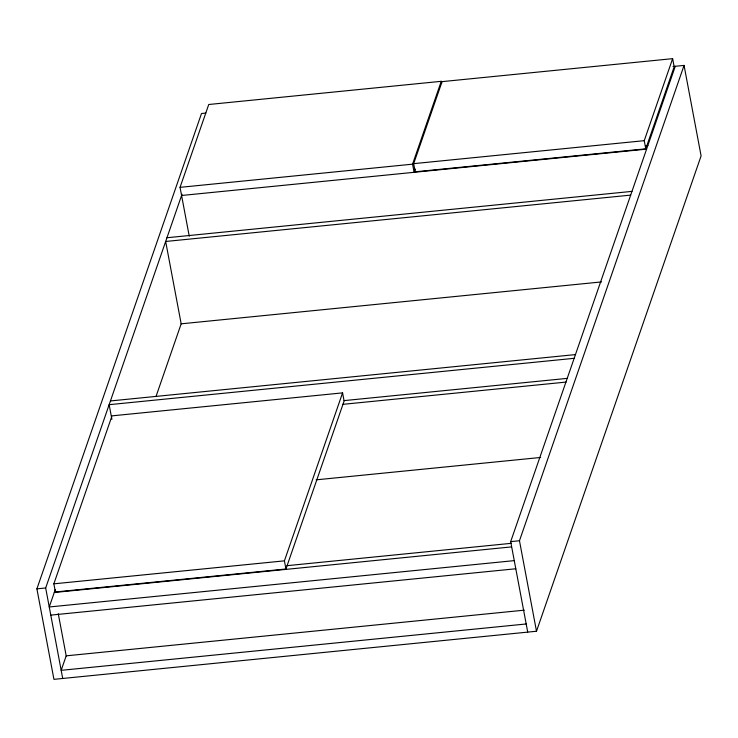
<?xml version="1.0" encoding="UTF-8"?>
<svg xmlns="http://www.w3.org/2000/svg" width="738" height="738" viewBox="0 0 738 738"><rect width="100%" height="100%" fill="white"/><g stroke="black" fill="none" stroke-linecap="round" stroke-linejoin="round"><path stroke-width="1.11" d="M673.001 66.512L684.061 65.414L701.1 155.903L536.498 631.239L53.939 679.347L36.9 588.85L201.502 113.514L205.884 113.08M189.251 236.215L180.054 187.341L208.743 104.501L441.25 81.318L441.628 83.357M62.712 678.471L45.673 587.974L182.028 194.223M53.856 583.832L112.019 415.854L342.58 392.874L344.111 401.011L285.947 568.989L55.387 591.968L53.856 583.832L284.416 560.843L342.58 392.874M55.239 589.69L49.252 606.977L514.266 560.622M155.967 396.601L181.244 323.604M415.208 169.085L414.092 172.314L412.56 164.168L441.25 81.318M413.677 163.651L442.08 81.632L672.641 58.653L674.172 66.798L645.768 148.818L415.208 171.797L413.677 163.651L644.237 140.672L672.641 58.653M527.725 632.115L510.687 541.618L675.288 66.282M536.498 631.239L519.469 540.742L684.061 65.414M180.054 187.341L412.56 164.168M645.602 145.635L647.89 145.404M181.585 195.487L646.599 149.131M166.954 237.737L631.968 191.382M630.676 195.109L165.663 241.474L181.17 323.825L601.516 281.916M110.442 400.946L575.455 354.591M574.164 358.317L109.15 404.682L111.908 419.341M344.083 400.614L567.43 378.354M342.801 404.35L566.138 382.081M316.168 479.838L540.659 457.459M36.9 588.85L45.673 587.974M510.687 541.618L519.469 540.742M286.925 565.686L511.416 543.316M54.271 592.485L511.268 546.923M50.784 615.123L515.797 568.767M524.34 610.16L66.199 655.833L61.18 670.325L526.194 623.97M644.237 140.672L645.768 148.818M284.416 560.843L285.947 568.989M58.265 613.712L66.254 656.156"/></g></svg>
